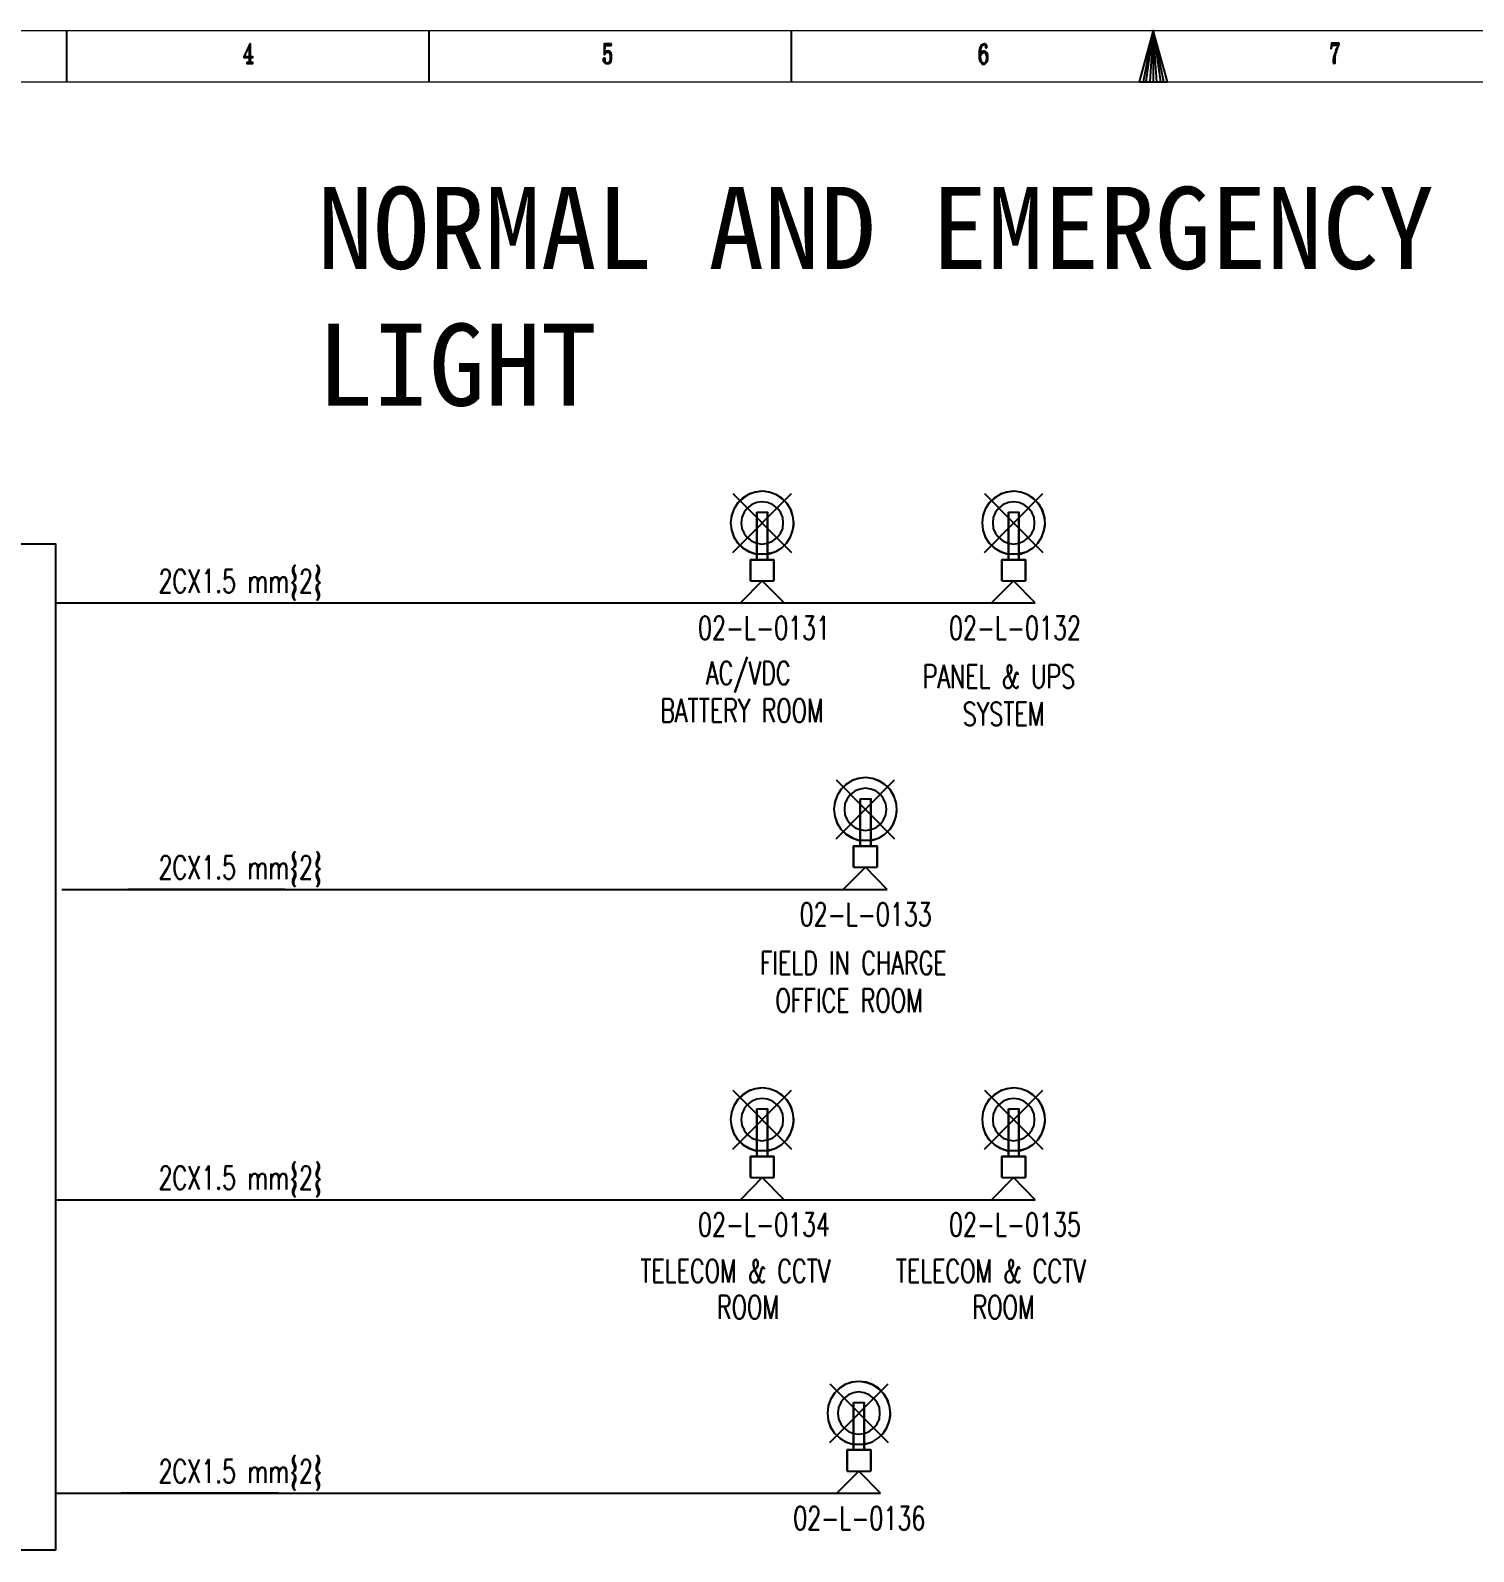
# Model space of a CAD drawing. Header units: inches. Extents: x 35 to 2894, y 23 to 617.
# Drawn here: x 2257.3 to 2536.1, y 322.8 to 616.8 of the extents above; entities that cross this region are included whole.
import ezdxf

# ---------------------------------------------------------------- set-up
doc = ezdxf.new("R2010")
doc.units = ezdxf.units.IN
doc.header["$MEASUREMENT"] = 0
doc.layers.add('Layer 1', color=7, linetype='Continuous')
doc.layers.add('LGT1', color=7, linetype='Continuous')
doc.styles.add('HZTXT', font='simplexs.shx', dxfattribs={"width": 0.7, "bigfont": 'hztxt.shx'})
doc.styles.get("Standard").update_dxf_attribs({"font": 'arial.ttf'})

msp = doc.modelspace()

# ---------------------------------------------------------------- hatches: boundary and pattern name
at = {"layer": 'Layer 1'}
for points in [[(2299.84, 614.22), (2299.66, 614.22), (2298.5, 611.65), (2298.5, 611.56), (2299.57, 611.56), (2299.57, 610.58), (2299.48, 610.58), (2299.13, 610.58), (2299.13, 610.4), (2300.28, 610.4), (2300.28, 610.58), (2299.93, 610.58), (2299.93, 610.67), (2299.84, 610.84), (2299.84, 611.56), (2300.28, 611.56), (2300.28, 611.73), (2299.84, 611.73), (2298.59, 611.73), (2299.57, 613.69)], [(2299.84, 614.22), (2299.57, 613.69), (2299.57, 611.73), (2298.59, 611.73), (2299.84, 611.73)], [(2369.58, 614.22), (2368.16, 614.22), (2368.16, 612.18), (2368.25, 612.18), (2368.34, 612.27), (2368.34, 612.36), (2368.25, 612.45), (2368.34, 613.87), (2369.5, 613.87)], [(2368.43, 612.71), (2368.34, 612.62), (2368.34, 612.53), (2368.25, 612.45), (2368.34, 612.36), (2368.43, 612.45), (2368.43, 612.53), (2368.52, 612.53), (2368.61, 612.53), (2368.61, 612.62), (2368.78, 612.62)], [(2368.87, 612.89), (2368.78, 612.89), (2368.69, 612.8), (2368.52, 612.8), (2368.52, 612.71), (2368.43, 612.71), (2368.78, 612.62), (2368.96, 612.62), (2369.05, 612.53), (2369.14, 612.45), (2369.23, 612.36), (2369.23, 612.18), (2369.32, 612.09), (2369.32, 611.11), (2369.23, 611.02), (2369.23, 610.84), (2369.14, 610.76), (2369.14, 610.67), (2369.05, 610.67), (2368.96, 610.58), (2368.96, 610.49), (2368.87, 610.49), (2368.34, 610.49), (2368.43, 610.49), (2368.52, 610.4), (2369.14, 610.4), (2369.14, 610.49), (2369.23, 610.49), (2369.32, 610.58), (2369.41, 610.67), (2369.41, 610.76), (2369.5, 610.76), (2369.5, 611.02), (2369.58, 611.11), (2369.58, 612.18), (2369.5, 612.27), (2369.5, 612.45), (2369.41, 612.53), (2369.32, 612.62), (2369.32, 612.71), (2369.23, 612.71), (2369.14, 612.8), (2368.96, 612.8)], [(2441.64, 614.22), (2441.55, 614.22), (2441.47, 614.14), (2441.29, 614.14), (2441.2, 614.05), (2441.11, 613.96), (2441.02, 613.96), (2440.93, 613.87), (2440.93, 613.78), (2440.84, 613.69), (2440.84, 613.6), (2440.75, 613.51), (2440.75, 613.34), (2440.67, 613.25), (2440.67, 612.98), (2440.58, 612.8), (2440.58, 612.18), (2440.58, 612.09), (2440.58, 611.38), (2440.67, 611.29), (2440.67, 611.02), (2440.75, 610.93), (2440.75, 610.84), (2440.84, 610.76), (2440.93, 610.67), (2440.93, 610.58), (2441.02, 610.49), (2441.11, 610.4), (2441.47, 610.4), (2441.38, 610.49), (2441.29, 610.49), (2441.2, 610.58), (2441.11, 610.67), (2441.02, 610.84), (2441.02, 610.93), (2440.93, 611.02), (2440.93, 611.47), (2440.84, 611.56), (2440.84, 611.91), (2440.93, 612), (2440.93, 612.09), (2440.84, 612.18), (2440.84, 612.62), (2440.93, 612.8), (2440.93, 613.42), (2441.02, 613.51), (2441.02, 613.69), (2441.11, 613.69), (2441.11, 613.78), (2441.2, 613.87), (2441.29, 613.96), (2441.38, 613.96), (2441.38, 614.05), (2441.91, 614.05), (2441.82, 614.14), (2441.73, 614.22)], [(2441.11, 612.53), (2441.02, 612.45), (2440.93, 612.36), (2440.93, 612.27), (2440.84, 612.18), (2440.93, 612.09), (2441.02, 612.18), (2441.11, 612.27), (2441.11, 612.36), (2441.2, 612.45), (2441.29, 612.45), (2441.38, 612.53), (2441.55, 612.53)], [(2441.55, 612.8), (2441.47, 612.8), (2441.38, 612.71), (2441.2, 612.71), (2441.2, 612.62), (2441.11, 612.62), (2441.11, 612.53), (2441.64, 612.53), (2441.73, 612.45), (2441.82, 612.36), (2441.82, 612.27), (2441.91, 612.27), (2441.91, 612.09), (2442, 612), (2442, 611.02), (2441.91, 610.93), (2441.91, 610.67), (2441.82, 610.67), (2441.82, 610.58), (2441.73, 610.49), (2441.55, 610.49), (2441.47, 610.4), (2441.11, 610.4), (2441.2, 610.31), (2441.64, 610.31), (2441.73, 610.4), (2441.82, 610.4), (2441.91, 610.49), (2442, 610.58), (2442, 610.67), (2442.09, 610.67), (2442.09, 610.76), (2442.18, 610.84), (2442.18, 611.02), (2442.27, 611.11), (2442.27, 612), (2442.18, 612.09), (2442.18, 612.36), (2442.09, 612.45), (2442.09, 612.53), (2442, 612.53), (2441.91, 612.62), (2441.82, 612.71), (2441.73, 612.71), (2441.64, 612.8)], [(2441.91, 614.05), (2441.55, 614.05), (2441.64, 614.05), (2441.73, 614.05), (2441.73, 613.96), (2441.82, 613.96), (2441.82, 613.87), (2441.82, 613.51), (2441.91, 613.42), (2442, 613.42), (2442.09, 613.51), (2442.09, 613.87), (2442, 614.05)], [(2510.14, 614.31), (2508.63, 614.31), (2508.54, 613.34), (2508.63, 613.34), (2508.63, 613.42), (2508.63, 613.51), (2508.72, 613.69), (2508.72, 613.78), (2508.81, 613.78), (2508.81, 613.87), (2508.9, 613.96), (2509.88, 613.96), (2510.06, 614.05), (2510.14, 614.14)], [(2510.06, 614.05), (2509.88, 613.96), (2509.88, 613.87), (2509.79, 613.69), (2509.79, 613.6), (2509.7, 613.42), (2509.61, 613.34), (2509.61, 613.25), (2509.52, 613.07), (2509.52, 612.98), (2509.43, 612.89), (2509.43, 612.62), (2509.34, 612.53), (2509.34, 612.36), (2509.25, 612.27), (2509.25, 612.09), (2509.17, 612), (2509.17, 611.82), (2509.08, 611.65), (2509.08, 611.56), (2509.08, 611.38), (2509.08, 611.29), (2508.99, 611.2), (2508.99, 610.58), (2509.08, 610.49), (2509.17, 610.4), (2509.25, 610.49), (2509.34, 610.49), (2509.34, 610.58), (2509.34, 611.82), (2509.43, 611.91), (2509.43, 612.27), (2509.52, 612.45), (2509.52, 612.53), (2509.61, 612.62), (2509.61, 612.89), (2509.7, 612.98), (2509.7, 613.07), (2509.79, 613.25), (2509.79, 613.42), (2509.88, 613.51), (2509.88, 613.6), (2509.97, 613.69), (2509.97, 613.78), (2510.06, 613.96)], [(2368.16, 611.47), (2368.07, 611.38), (2367.98, 611.29), (2367.98, 610.93), (2368.07, 610.84), (2368.07, 610.76), (2368.16, 610.67), (2368.25, 610.58), (2368.34, 610.49), (2368.78, 610.49), (2368.69, 610.49), (2368.61, 610.49), (2368.52, 610.58), (2368.43, 610.58), (2368.34, 610.67), (2368.25, 610.76), (2368.25, 610.84), (2368.25, 610.93), (2368.34, 611.02), (2368.34, 611.38), (2368.25, 611.47)]]:
    msp.add_hatch(color=0, dxfattribs=at).paths.add_polyline_path(points)

# ---------------------------------------------------------------- linework, layer by layer
msp.add_lwpolyline([(2191.93, 517.58), (2262.12, 517.58), (2262.12, 323.07), (2191.93, 323.07)], close=True)
at = {"layer": 'Layer 1', "color": 5, "lineweight": 15}
msp.add_lwpolyline([(2054.21, 616.81), (2894.28, 616.81), (2894.28, 22.8), (2054.21, 22.8), (2054.21, 616.81)], dxfattribs=at)
at = {"layer": 'Layer 1', "color": 0, "lineweight": -3}
for points in [[(2264.25, 616.81), (2264.25, 606.84)], [(2334.27, 616.81), (2334.27, 606.84)], [(2404.28, 616.81), (2404.28, 606.84)], [(2474.2, 616.81), (2471.53, 606.84), (2476.96, 606.84), (2474.2, 616.81), (2472.25, 606.84), (2472.87, 606.84), (2474.2, 616.81), (2473.58, 606.84), (2474.92, 606.84), (2474.2, 616.81), (2475.63, 606.84), (2476.25, 606.84), (2474.2, 616.81)], [(2474.2, 616.81), (2474.2, 606.84)], [(2299.84, 614.22), (2299.66, 614.22), (2298.5, 611.65), (2298.5, 611.56), (2299.57, 611.56), (2299.57, 610.58), (2299.48, 610.58), (2299.13, 610.58), (2299.13, 610.4), (2300.28, 610.4), (2300.28, 610.58), (2299.93, 610.58), (2299.93, 610.67), (2299.84, 610.84), (2299.84, 611.56), (2300.28, 611.56), (2300.28, 611.73), (2299.84, 611.73), (2298.59, 611.73), (2299.57, 613.69), (2299.84, 614.22)], [(2299.84, 614.22), (2299.57, 613.69), (2299.57, 611.73), (2298.59, 611.73), (2299.84, 611.73), (2299.84, 614.22)], [(2369.58, 614.22), (2368.16, 614.22), (2368.16, 612.18), (2368.25, 612.18), (2368.34, 612.27), (2368.34, 612.36), (2368.25, 612.45), (2368.34, 613.87), (2369.5, 613.87), (2369.58, 614.22)], [(2368.43, 612.71), (2368.34, 612.62), (2368.34, 612.53), (2368.25, 612.45), (2368.34, 612.36), (2368.43, 612.45), (2368.43, 612.53), (2368.52, 612.53), (2368.61, 612.53), (2368.61, 612.62), (2368.78, 612.62), (2368.43, 612.71)], [(2368.87, 612.89), (2368.78, 612.89), (2368.69, 612.8), (2368.52, 612.8), (2368.52, 612.71), (2368.43, 612.71), (2368.78, 612.62), (2368.96, 612.62), (2369.05, 612.53), (2369.14, 612.45), (2369.23, 612.36), (2369.23, 612.18), (2369.32, 612.09), (2369.32, 611.11), (2369.23, 611.02), (2369.23, 610.84), (2369.14, 610.76), (2369.14, 610.67), (2369.05, 610.67), (2368.96, 610.58), (2368.96, 610.49), (2368.87, 610.49), (2368.34, 610.49), (2368.43, 610.49), (2368.52, 610.4), (2369.14, 610.4), (2369.14, 610.49), (2369.23, 610.49), (2369.32, 610.58), (2369.41, 610.67), (2369.41, 610.76), (2369.5, 610.76), (2369.5, 611.02), (2369.58, 611.11), (2369.58, 612.18), (2369.5, 612.27), (2369.5, 612.45), (2369.41, 612.53), (2369.32, 612.62), (2369.32, 612.71), (2369.23, 612.71), (2369.14, 612.8), (2368.96, 612.8), (2368.87, 612.89)], [(2441.64, 614.22), (2441.55, 614.22), (2441.47, 614.14), (2441.29, 614.14), (2441.2, 614.05), (2441.11, 613.96), (2441.02, 613.96), (2440.93, 613.87), (2440.93, 613.78), (2440.84, 613.69), (2440.84, 613.6), (2440.75, 613.51), (2440.75, 613.34), (2440.67, 613.25), (2440.67, 612.98), (2440.58, 612.8), (2440.58, 612.18), (2440.58, 612.09), (2440.58, 611.38), (2440.67, 611.29), (2440.67, 611.02), (2440.75, 610.93), (2440.75, 610.84), (2440.84, 610.76), (2440.93, 610.67), (2440.93, 610.58), (2441.02, 610.49), (2441.11, 610.4), (2441.47, 610.4), (2441.38, 610.49), (2441.29, 610.49), (2441.2, 610.58), (2441.11, 610.67), (2441.02, 610.84), (2441.02, 610.93), (2440.93, 611.02), (2440.93, 611.47), (2440.84, 611.56), (2440.84, 611.91), (2440.93, 612), (2440.93, 612.09), (2440.84, 612.18), (2440.84, 612.62), (2440.93, 612.8), (2440.93, 613.42), (2441.02, 613.51), (2441.02, 613.69), (2441.11, 613.69), (2441.11, 613.78), (2441.2, 613.87), (2441.29, 613.96), (2441.38, 613.96), (2441.38, 614.05), (2441.91, 614.05), (2441.82, 614.14), (2441.73, 614.22), (2441.64, 614.22)], [(2441.11, 612.53), (2441.02, 612.45), (2440.93, 612.36), (2440.93, 612.27), (2440.84, 612.18), (2440.93, 612.09), (2441.02, 612.18), (2441.11, 612.27), (2441.11, 612.36), (2441.2, 612.45), (2441.29, 612.45), (2441.38, 612.53), (2441.55, 612.53), (2441.11, 612.53)], [(2441.55, 612.8), (2441.47, 612.8), (2441.38, 612.71), (2441.2, 612.71), (2441.2, 612.62), (2441.11, 612.62), (2441.11, 612.53), (2441.64, 612.53), (2441.73, 612.45), (2441.82, 612.36), (2441.82, 612.27), (2441.91, 612.27), (2441.91, 612.09), (2442, 612), (2442, 611.02), (2441.91, 610.93), (2441.91, 610.67), (2441.82, 610.67), (2441.82, 610.58), (2441.73, 610.49), (2441.55, 610.49), (2441.47, 610.4), (2441.11, 610.4), (2441.2, 610.31), (2441.64, 610.31), (2441.73, 610.4), (2441.82, 610.4), (2441.91, 610.49), (2442, 610.58), (2442, 610.67), (2442.09, 610.67), (2442.09, 610.76), (2442.18, 610.84), (2442.18, 611.02), (2442.27, 611.11), (2442.27, 612), (2442.18, 612.09), (2442.18, 612.36), (2442.09, 612.45), (2442.09, 612.53), (2442, 612.53), (2441.91, 612.62), (2441.82, 612.71), (2441.73, 612.71), (2441.64, 612.8), (2441.55, 612.8)], [(2441.91, 614.05), (2441.55, 614.05), (2441.64, 614.05), (2441.73, 614.05), (2441.73, 613.96), (2441.82, 613.96), (2441.82, 613.87), (2441.82, 613.51), (2441.91, 613.42), (2442, 613.42), (2442.09, 613.51), (2442.09, 613.87), (2442, 614.05), (2441.91, 614.05)], [(2510.14, 614.31), (2508.63, 614.31), (2508.54, 613.34), (2508.63, 613.34), (2508.63, 613.42), (2508.63, 613.51), (2508.72, 613.69), (2508.72, 613.78), (2508.81, 613.78), (2508.81, 613.87), (2508.9, 613.96), (2509.88, 613.96), (2510.06, 614.05), (2510.14, 614.14), (2510.14, 614.31)], [(2510.06, 614.05), (2509.88, 613.96), (2509.88, 613.87), (2509.79, 613.69), (2509.79, 613.6), (2509.7, 613.42), (2509.61, 613.34), (2509.61, 613.25), (2509.52, 613.07), (2509.52, 612.98), (2509.43, 612.89), (2509.43, 612.62), (2509.34, 612.53), (2509.34, 612.36), (2509.25, 612.27), (2509.25, 612.09), (2509.17, 612), (2509.17, 611.82), (2509.08, 611.65), (2509.08, 611.56), (2509.08, 611.38), (2509.08, 611.29), (2508.99, 611.2), (2508.99, 610.58), (2509.08, 610.49), (2509.17, 610.4), (2509.25, 610.49), (2509.34, 610.49), (2509.34, 610.58), (2509.34, 611.82), (2509.43, 611.91), (2509.43, 612.27), (2509.52, 612.45), (2509.52, 612.53), (2509.61, 612.62), (2509.61, 612.89), (2509.7, 612.98), (2509.7, 613.07), (2509.79, 613.25), (2509.79, 613.42), (2509.88, 613.51), (2509.88, 613.6), (2509.97, 613.69), (2509.97, 613.78), (2510.06, 613.96), (2510.06, 614.05)], [(2368.16, 611.47), (2368.07, 611.38), (2367.98, 611.29), (2367.98, 610.93), (2368.07, 610.84), (2368.07, 610.76), (2368.16, 610.67), (2368.25, 610.58), (2368.34, 610.49), (2368.78, 610.49), (2368.69, 610.49), (2368.61, 610.49), (2368.52, 610.58), (2368.43, 610.58), (2368.34, 610.67), (2368.25, 610.76), (2368.25, 610.84), (2368.25, 610.93), (2368.34, 611.02), (2368.34, 611.38), (2368.25, 611.47), (2368.16, 611.47)]]:
    msp.add_lwpolyline(points, dxfattribs=at)
at = {"layer": 'Layer 1', "lineweight": 0}
for points in [[(2299.84, 614.22), (2299.66, 614.22), (2298.5, 611.65), (2298.5, 611.56), (2299.57, 611.56), (2299.57, 610.58), (2299.48, 610.58), (2299.13, 610.58), (2299.13, 610.4), (2300.28, 610.4), (2300.28, 610.58), (2299.93, 610.58), (2299.93, 610.67), (2299.84, 610.84), (2299.84, 611.56), (2300.28, 611.56), (2300.28, 611.73), (2299.84, 611.73), (2298.59, 611.73), (2299.57, 613.69), (2299.84, 614.22)], [(2299.84, 614.22), (2299.57, 613.69), (2299.57, 611.73), (2298.59, 611.73), (2299.84, 611.73), (2299.84, 614.22)], [(2369.58, 614.22), (2368.16, 614.22), (2368.16, 612.18), (2368.25, 612.18), (2368.34, 612.27), (2368.34, 612.36), (2368.25, 612.45), (2368.34, 613.87), (2369.5, 613.87), (2369.58, 614.22)], [(2368.43, 612.71), (2368.34, 612.62), (2368.34, 612.53), (2368.25, 612.45), (2368.34, 612.36), (2368.43, 612.45), (2368.43, 612.53), (2368.52, 612.53), (2368.61, 612.53), (2368.61, 612.62), (2368.78, 612.62), (2368.43, 612.71)], [(2368.87, 612.89), (2368.78, 612.89), (2368.69, 612.8), (2368.52, 612.8), (2368.52, 612.71), (2368.43, 612.71), (2368.78, 612.62), (2368.96, 612.62), (2369.05, 612.53), (2369.14, 612.45), (2369.23, 612.36), (2369.23, 612.18), (2369.32, 612.09), (2369.32, 611.11), (2369.23, 611.02), (2369.23, 610.84), (2369.14, 610.76), (2369.14, 610.67), (2369.05, 610.67), (2368.96, 610.58), (2368.96, 610.49), (2368.87, 610.49), (2368.34, 610.49), (2368.43, 610.49), (2368.52, 610.4), (2369.14, 610.4), (2369.14, 610.49), (2369.23, 610.49), (2369.32, 610.58), (2369.41, 610.67), (2369.41, 610.76), (2369.5, 610.76), (2369.5, 611.02), (2369.58, 611.11), (2369.58, 612.18), (2369.5, 612.27), (2369.5, 612.45), (2369.41, 612.53), (2369.32, 612.62), (2369.32, 612.71), (2369.23, 612.71), (2369.14, 612.8), (2368.96, 612.8), (2368.87, 612.89)], [(2441.64, 614.22), (2441.55, 614.22), (2441.47, 614.14), (2441.29, 614.14), (2441.2, 614.05), (2441.11, 613.96), (2441.02, 613.96), (2440.93, 613.87), (2440.93, 613.78), (2440.84, 613.69), (2440.84, 613.6), (2440.75, 613.51), (2440.75, 613.34), (2440.67, 613.25), (2440.67, 612.98), (2440.58, 612.8), (2440.58, 612.18), (2440.58, 612.09), (2440.58, 611.38), (2440.67, 611.29), (2440.67, 611.02), (2440.75, 610.93), (2440.75, 610.84), (2440.84, 610.76), (2440.93, 610.67), (2440.93, 610.58), (2441.02, 610.49), (2441.11, 610.4), (2441.47, 610.4), (2441.38, 610.49), (2441.29, 610.49), (2441.2, 610.58), (2441.11, 610.67), (2441.02, 610.84), (2441.02, 610.93), (2440.93, 611.02), (2440.93, 611.47), (2440.84, 611.56), (2440.84, 611.91), (2440.93, 612), (2440.93, 612.09), (2440.84, 612.18), (2440.84, 612.62), (2440.93, 612.8), (2440.93, 613.42), (2441.02, 613.51), (2441.02, 613.69), (2441.11, 613.69), (2441.11, 613.78), (2441.2, 613.87), (2441.29, 613.96), (2441.38, 613.96), (2441.38, 614.05), (2441.91, 614.05), (2441.82, 614.14), (2441.73, 614.22), (2441.64, 614.22)], [(2441.11, 612.53), (2441.02, 612.45), (2440.93, 612.36), (2440.93, 612.27), (2440.84, 612.18), (2440.93, 612.09), (2441.02, 612.18), (2441.11, 612.27), (2441.11, 612.36), (2441.2, 612.45), (2441.29, 612.45), (2441.38, 612.53), (2441.55, 612.53), (2441.11, 612.53)], [(2441.55, 612.8), (2441.47, 612.8), (2441.38, 612.71), (2441.2, 612.71), (2441.2, 612.62), (2441.11, 612.62), (2441.11, 612.53), (2441.64, 612.53), (2441.73, 612.45), (2441.82, 612.36), (2441.82, 612.27), (2441.91, 612.27), (2441.91, 612.09), (2442, 612), (2442, 611.02), (2441.91, 610.93), (2441.91, 610.67), (2441.82, 610.67), (2441.82, 610.58), (2441.73, 610.49), (2441.55, 610.49), (2441.47, 610.4), (2441.11, 610.4), (2441.2, 610.31), (2441.64, 610.31), (2441.73, 610.4), (2441.82, 610.4), (2441.91, 610.49), (2442, 610.58), (2442, 610.67), (2442.09, 610.67), (2442.09, 610.76), (2442.18, 610.84), (2442.18, 611.02), (2442.27, 611.11), (2442.27, 612), (2442.18, 612.09), (2442.18, 612.36), (2442.09, 612.45), (2442.09, 612.53), (2442, 612.53), (2441.91, 612.62), (2441.82, 612.71), (2441.73, 612.71), (2441.64, 612.8), (2441.55, 612.8)], [(2441.91, 614.05), (2441.55, 614.05), (2441.64, 614.05), (2441.73, 614.05), (2441.73, 613.96), (2441.82, 613.96), (2441.82, 613.87), (2441.82, 613.51), (2441.91, 613.42), (2442, 613.42), (2442.09, 613.51), (2442.09, 613.87), (2442, 614.05), (2441.91, 614.05)], [(2510.14, 614.31), (2508.63, 614.31), (2508.54, 613.34), (2508.63, 613.34), (2508.63, 613.42), (2508.63, 613.51), (2508.72, 613.69), (2508.72, 613.78), (2508.81, 613.78), (2508.81, 613.87), (2508.9, 613.96), (2509.88, 613.96), (2510.06, 614.05), (2510.14, 614.14), (2510.14, 614.31)], [(2510.06, 614.05), (2509.88, 613.96), (2509.88, 613.87), (2509.79, 613.69), (2509.79, 613.6), (2509.7, 613.42), (2509.61, 613.34), (2509.61, 613.25), (2509.52, 613.07), (2509.52, 612.98), (2509.43, 612.89), (2509.43, 612.62), (2509.34, 612.53), (2509.34, 612.36), (2509.25, 612.27), (2509.25, 612.09), (2509.17, 612), (2509.17, 611.82), (2509.08, 611.65), (2509.08, 611.56), (2509.08, 611.38), (2509.08, 611.29), (2508.99, 611.2), (2508.99, 610.58), (2509.08, 610.49), (2509.17, 610.4), (2509.25, 610.49), (2509.34, 610.49), (2509.34, 610.58), (2509.34, 611.82), (2509.43, 611.91), (2509.43, 612.27), (2509.52, 612.45), (2509.52, 612.53), (2509.61, 612.62), (2509.61, 612.89), (2509.7, 612.98), (2509.7, 613.07), (2509.79, 613.25), (2509.79, 613.42), (2509.88, 613.51), (2509.88, 613.6), (2509.97, 613.69), (2509.97, 613.78), (2510.06, 613.96), (2510.06, 614.05)], [(2368.16, 611.47), (2368.07, 611.38), (2367.98, 611.29), (2367.98, 610.93), (2368.07, 610.84), (2368.07, 610.76), (2368.16, 610.67), (2368.25, 610.58), (2368.34, 610.49), (2368.78, 610.49), (2368.69, 610.49), (2368.61, 610.49), (2368.52, 610.58), (2368.43, 610.58), (2368.34, 610.67), (2368.25, 610.76), (2368.25, 610.84), (2368.25, 610.93), (2368.34, 611.02), (2368.34, 611.38), (2368.25, 611.47), (2368.16, 611.47)]]:
    msp.add_lwpolyline(points, dxfattribs=at)
at = {"layer": 'Layer 1', "color": 0, "lineweight": 9}
msp.add_lwpolyline([(2064.18, 606.84), (2884.32, 606.84), (2884.32, 32.77), (2064.18, 32.77), (2064.18, 606.84)], dxfattribs=at)
at = {"layer": 'Layer 1', "color": 1, "lineweight": -3}
for points in [[(2404.77, 521.17), (2404.68, 522.6), (2404.32, 523.93), (2403.61, 525.18), (2402.72, 526.16), (2401.57, 526.96), (2400.23, 527.49), (2398.9, 527.76), (2397.47, 527.58), (2396.14, 527.22), (2394.98, 526.42), (2394, 525.53), (2393.2, 524.29), (2392.76, 523.04), (2392.58, 521.62)], [(2404.77, 521.62), (2404.59, 522.95), (2404.15, 524.29), (2403.43, 525.44), (2402.46, 526.42), (2401.3, 527.13), (2400.05, 527.58), (2398.63, 527.76), (2397.3, 527.58), (2396.05, 527.13), (2394.89, 526.42), (2393.92, 525.44), (2393.2, 524.29), (2392.76, 522.95), (2392.58, 521.62), (2392.76, 520.28), (2393.2, 518.95), (2393.92, 517.79), (2394.89, 516.81), (2396.05, 516.1), (2397.3, 515.66), (2398.63, 515.57), (2400.05, 515.66), (2401.3, 516.1), (2402.46, 516.81), (2403.43, 517.79), (2404.15, 518.95), (2404.59, 520.28), (2404.77, 521.62)], [(2393.03, 515.92), (2404.32, 527.31)], [(2393.03, 527.31), (2404.32, 515.92)], [(2453.34, 521.17), (2453.25, 522.6), (2452.9, 523.93), (2452.19, 525.18), (2451.3, 526.16), (2450.14, 526.96), (2448.81, 527.49), (2447.47, 527.76), (2446.05, 527.58), (2444.71, 527.22), (2443.56, 526.42), (2442.58, 525.53), (2441.78, 524.29), (2441.33, 523.04), (2441.15, 521.62)], [(2453.34, 521.62), (2453.16, 522.95), (2452.72, 524.29), (2452.01, 525.44), (2451.03, 526.42), (2449.87, 527.13), (2448.63, 527.58), (2447.2, 527.76), (2445.87, 527.58), (2444.62, 527.13), (2443.47, 526.42), (2442.49, 525.44), (2441.78, 524.29), (2441.33, 522.95), (2441.15, 521.62), (2441.33, 520.28), (2441.78, 518.95), (2442.49, 517.79), (2443.47, 516.81), (2444.62, 516.1), (2445.87, 515.66), (2447.2, 515.57), (2448.63, 515.66), (2449.87, 516.1), (2451.03, 516.81), (2452.01, 517.79), (2452.72, 518.95), (2453.16, 520.28), (2453.34, 521.62)], [(2441.6, 515.92), (2452.9, 527.31)], [(2441.6, 527.31), (2452.9, 515.92)], [(2402.72, 521.62), (2402.63, 522.69), (2402.19, 523.67), (2401.57, 524.47), (2400.68, 525.18), (2399.7, 525.53), (2398.63, 525.71), (2397.65, 525.53), (2396.67, 525.18), (2395.78, 524.47), (2395.16, 523.67), (2394.72, 522.69), (2394.63, 521.62), (2394.72, 520.55), (2395.16, 519.57), (2395.78, 518.77), (2396.67, 518.06), (2397.65, 517.7), (2398.63, 517.53), (2399.7, 517.7), (2400.68, 518.06), (2401.57, 518.77), (2402.19, 519.57), (2402.63, 520.55), (2402.72, 521.62)], [(2397.65, 523.67), (2397.65, 514.5)], [(2399.7, 514.5), (2397.65, 514.5), (2397.65, 523.67)], [(2399.7, 514.5), (2399.7, 523.67), (2399.7, 515.12), (2399.7, 514.5), (2397.65, 514.5)], [(2397.65, 523.67), (2399.7, 523.67)], [(2397.65, 523.67), (2399.7, 523.67)], [(2451.3, 521.62), (2451.21, 522.69), (2450.76, 523.67), (2450.14, 524.47), (2449.25, 525.18), (2448.27, 525.53), (2447.2, 525.71), (2446.23, 525.53), (2445.25, 525.18), (2444.36, 524.47), (2443.73, 523.67), (2443.29, 522.69), (2443.2, 521.62), (2443.29, 520.55), (2443.73, 519.57), (2444.36, 518.77), (2445.25, 518.06), (2446.23, 517.7), (2447.2, 517.53), (2448.27, 517.7), (2449.25, 518.06), (2450.14, 518.77), (2450.76, 519.57), (2451.21, 520.55), (2451.3, 521.62)], [(2446.23, 523.67), (2446.23, 514.5)], [(2448.27, 514.5), (2446.23, 514.5), (2446.23, 523.67)], [(2448.27, 514.5), (2448.27, 523.67), (2448.27, 515.12), (2448.27, 514.5), (2446.23, 514.5)], [(2446.23, 523.67), (2448.27, 523.67)], [(2446.23, 523.67), (2448.27, 523.67)], [(2392.58, 521.62), (2392.76, 520.2), (2393.2, 518.86), (2394, 517.7), (2395.07, 516.73), (2396.32, 516.01), (2397.65, 515.57)], [(2400.14, 515.75), (2401.3, 516.1), (2402.46, 516.81), (2403.35, 517.7), (2404.06, 518.77), (2404.5, 519.93), (2404.77, 521.17)], [(2441.15, 521.62), (2441.33, 520.2), (2441.78, 518.86), (2442.58, 517.7), (2443.65, 516.73), (2444.89, 516.01), (2446.23, 515.57)], [(2448.72, 515.75), (2449.87, 516.1), (2451.03, 516.81), (2451.92, 517.7), (2452.63, 518.77), (2453.08, 519.93), (2453.34, 521.17)], [(2400.14, 515.75), (2399.7, 515.57), (2397.65, 515.57)], [(2448.72, 515.75), (2448.27, 515.57), (2446.23, 515.57)], [(2396.41, 510.41), (2396.41, 514.5), (2400.94, 514.5), (2400.94, 510.41)], [(2396.41, 514.5), (2396.41, 510.41)], [(2400.94, 514.5), (2396.41, 514.5)], [(2400.94, 510.41), (2400.94, 514.5)], [(2444.98, 510.41), (2444.98, 514.5), (2449.52, 514.5), (2449.52, 510.41)], [(2444.98, 514.5), (2444.98, 510.41)], [(2449.52, 514.5), (2444.98, 514.5)], [(2449.52, 510.41), (2449.52, 514.5)], [(2396.41, 510.41), (2400.94, 510.41)], [(2396.41, 510.41), (2400.94, 510.41)], [(2444.98, 510.41), (2449.52, 510.41)], [(2444.98, 510.41), (2449.52, 510.41)], [(2424.71, 465.82), (2424.62, 467.24), (2424.26, 468.57), (2423.55, 469.82), (2422.66, 470.8), (2421.5, 471.6), (2420.17, 472.13), (2418.83, 472.4), (2417.41, 472.22), (2416.08, 471.87), (2414.92, 471.07), (2413.94, 470.18), (2413.14, 468.93), (2412.7, 467.69), (2412.52, 466.26)], [(2424.71, 466.26), (2424.53, 467.6), (2424.08, 468.93), (2423.37, 470.09), (2422.39, 471.07), (2421.24, 471.78), (2419.99, 472.22), (2418.57, 472.4), (2417.23, 472.22), (2415.99, 471.78), (2414.83, 471.07), (2413.85, 470.09), (2413.14, 468.93), (2412.7, 467.6), (2412.52, 466.26), (2412.7, 464.93), (2413.14, 463.59), (2413.85, 462.44), (2414.83, 461.46), (2415.99, 460.75), (2417.23, 460.3), (2418.57, 460.21), (2419.99, 460.3), (2421.24, 460.75), (2422.39, 461.46), (2423.37, 462.44), (2424.08, 463.59), (2424.53, 464.93), (2424.71, 466.26)], [(2412.96, 460.57), (2424.26, 471.96)], [(2412.96, 471.96), (2424.26, 460.57)], [(2422.66, 466.26), (2422.57, 467.33), (2422.13, 468.31), (2421.5, 469.11), (2420.61, 469.82), (2419.64, 470.18), (2418.57, 470.35), (2417.59, 470.18), (2416.61, 469.82), (2415.72, 469.11), (2415.1, 468.31), (2414.65, 467.33), (2414.56, 466.26), (2414.65, 465.19), (2415.1, 464.21), (2415.72, 463.41), (2416.61, 462.7), (2417.59, 462.35), (2418.57, 462.17), (2419.64, 462.35), (2420.61, 462.7), (2421.5, 463.41), (2422.13, 464.21), (2422.57, 465.19), (2422.66, 466.26)], [(2417.59, 468.31), (2417.59, 459.14)], [(2419.64, 459.14), (2417.59, 459.14), (2417.59, 468.31)], [(2419.64, 459.14), (2419.64, 468.31), (2419.64, 459.77), (2419.64, 459.14), (2417.59, 459.14)], [(2417.59, 468.31), (2419.64, 468.31)], [(2417.59, 468.31), (2419.64, 468.31)], [(2412.52, 466.26), (2412.7, 464.84), (2413.14, 463.5), (2413.94, 462.35), (2415.01, 461.37), (2416.25, 460.66), (2417.59, 460.21)], [(2420.08, 460.39), (2421.24, 460.75), (2422.39, 461.46), (2423.28, 462.35), (2423.99, 463.41), (2424.44, 464.57), (2424.71, 465.82)], [(2416.34, 455.05), (2416.34, 459.14), (2420.88, 459.14), (2420.88, 455.05)], [(2416.34, 459.14), (2416.34, 455.05)], [(2420.88, 459.14), (2416.34, 459.14)], [(2420.08, 460.39), (2419.64, 460.21), (2417.59, 460.21)], [(2420.88, 455.05), (2420.88, 459.14)], [(2416.34, 455.05), (2420.88, 455.05)], [(2416.34, 455.05), (2420.88, 455.05)], [(2404.77, 405.85), (2404.68, 407.27), (2404.32, 408.61), (2403.61, 409.85), (2402.72, 410.83), (2401.57, 411.63), (2400.23, 412.16), (2398.9, 412.43), (2397.47, 412.25), (2396.14, 411.9), (2394.98, 411.1), (2394, 410.21), (2393.2, 408.96), (2392.76, 407.72), (2392.58, 406.29)], [(2404.77, 406.29), (2404.59, 407.63), (2404.15, 408.96), (2403.43, 410.12), (2402.46, 411.1), (2401.3, 411.81), (2400.05, 412.25), (2398.63, 412.43), (2397.3, 412.25), (2396.05, 411.81), (2394.89, 411.1), (2393.92, 410.12), (2393.2, 408.96), (2392.76, 407.63), (2392.58, 406.29), (2392.76, 404.96), (2393.2, 403.62), (2393.92, 402.47), (2394.89, 401.49), (2396.05, 400.78), (2397.3, 400.33), (2398.63, 400.24), (2400.05, 400.33), (2401.3, 400.78), (2402.46, 401.49), (2403.43, 402.47), (2404.15, 403.62), (2404.59, 404.96), (2404.77, 406.29)], [(2393.03, 400.6), (2404.32, 411.99)], [(2393.03, 411.99), (2404.32, 400.6)], [(2453.34, 405.85), (2453.25, 407.27), (2452.9, 408.61), (2452.19, 409.85), (2451.3, 410.83), (2450.14, 411.63), (2448.81, 412.16), (2447.47, 412.43), (2446.05, 412.25), (2444.71, 411.9), (2443.56, 411.1), (2442.58, 410.21), (2441.78, 408.96), (2441.33, 407.72), (2441.15, 406.29)], [(2453.34, 406.29), (2453.16, 407.63), (2452.72, 408.96), (2452.01, 410.12), (2451.03, 411.1), (2449.87, 411.81), (2448.63, 412.25), (2447.2, 412.43), (2445.87, 412.25), (2444.62, 411.81), (2443.47, 411.1), (2442.49, 410.12), (2441.78, 408.96), (2441.33, 407.63), (2441.15, 406.29), (2441.33, 404.96), (2441.78, 403.62), (2442.49, 402.47), (2443.47, 401.49), (2444.62, 400.78), (2445.87, 400.33), (2447.2, 400.24), (2448.63, 400.33), (2449.87, 400.78), (2451.03, 401.49), (2452.01, 402.47), (2452.72, 403.62), (2453.16, 404.96), (2453.34, 406.29)], [(2441.6, 400.6), (2452.9, 411.99)], [(2441.6, 411.99), (2452.9, 400.6)], [(2402.72, 406.29), (2402.63, 407.36), (2402.19, 408.34), (2401.57, 409.14), (2400.68, 409.85), (2399.7, 410.21), (2398.63, 410.38), (2397.65, 410.21), (2396.67, 409.85), (2395.78, 409.14), (2395.16, 408.34), (2394.72, 407.36), (2394.63, 406.29), (2394.72, 405.22), (2395.16, 404.25), (2395.78, 403.44), (2396.67, 402.73), (2397.65, 402.38), (2398.63, 402.2), (2399.7, 402.38), (2400.68, 402.73), (2401.57, 403.44), (2402.19, 404.25), (2402.63, 405.22), (2402.72, 406.29)], [(2451.3, 406.29), (2451.21, 407.36), (2450.76, 408.34), (2450.14, 409.14), (2449.25, 409.85), (2448.27, 410.21), (2447.2, 410.38), (2446.23, 410.21), (2445.25, 409.85), (2444.36, 409.14), (2443.73, 408.34), (2443.29, 407.36), (2443.2, 406.29), (2443.29, 405.22), (2443.73, 404.25), (2444.36, 403.44), (2445.25, 402.73), (2446.23, 402.38), (2447.2, 402.2), (2448.27, 402.38), (2449.25, 402.73), (2450.14, 403.44), (2450.76, 404.25), (2451.21, 405.22), (2451.3, 406.29)], [(2392.58, 406.29), (2392.76, 404.87), (2393.2, 403.53), (2394, 402.38), (2395.07, 401.4), (2396.32, 400.69), (2397.65, 400.24)], [(2397.65, 408.34), (2397.65, 399.17)], [(2399.7, 399.17), (2397.65, 399.17), (2397.65, 408.34)], [(2399.7, 399.17), (2399.7, 408.34), (2399.7, 399.8), (2399.7, 399.17), (2397.65, 399.17)], [(2397.65, 408.34), (2399.7, 408.34)], [(2397.65, 408.34), (2399.7, 408.34)], [(2400.14, 400.42), (2401.3, 400.78), (2402.46, 401.49), (2403.35, 402.38), (2404.06, 403.44), (2404.5, 404.6), (2404.77, 405.85)], [(2441.15, 406.29), (2441.33, 404.87), (2441.78, 403.53), (2442.58, 402.38), (2443.65, 401.4), (2444.89, 400.69), (2446.23, 400.24)], [(2446.23, 408.34), (2446.23, 399.17)], [(2448.27, 399.17), (2446.23, 399.17), (2446.23, 408.34)], [(2448.27, 399.17), (2448.27, 408.34), (2448.27, 399.8), (2448.27, 399.17), (2446.23, 399.17)], [(2446.23, 408.34), (2448.27, 408.34)], [(2446.23, 408.34), (2448.27, 408.34)], [(2448.72, 400.42), (2449.87, 400.78), (2451.03, 401.49), (2451.92, 402.38), (2452.63, 403.44), (2453.08, 404.6), (2453.34, 405.85)], [(2400.14, 400.42), (2399.7, 400.24), (2397.65, 400.24)], [(2448.72, 400.42), (2448.27, 400.24), (2446.23, 400.24)], [(2396.41, 395.08), (2396.41, 399.17), (2400.94, 399.17), (2400.94, 395.08)], [(2396.41, 399.17), (2396.41, 395.08)], [(2400.94, 399.17), (2396.41, 399.17)], [(2400.94, 395.08), (2400.94, 399.17)], [(2444.98, 395.08), (2444.98, 399.17), (2449.52, 399.17), (2449.52, 395.08)], [(2444.98, 399.17), (2444.98, 395.08)], [(2449.52, 399.17), (2444.98, 399.17)], [(2449.52, 395.08), (2449.52, 399.17)], [(2396.41, 395.08), (2400.94, 395.08)], [(2396.41, 395.08), (2400.94, 395.08)], [(2444.98, 395.08), (2449.52, 395.08)], [(2444.98, 395.08), (2449.52, 395.08)], [(2423.45, 349.1), (2423.36, 350.53), (2423.01, 351.86), (2422.29, 353.11), (2421.41, 354.09), (2420.25, 354.89), (2418.91, 355.42), (2417.58, 355.69), (2416.16, 355.51), (2414.82, 355.15), (2413.67, 354.35), (2412.69, 353.46), (2411.89, 352.22), (2411.44, 350.97), (2411.26, 349.55)], [(2423.45, 349.55), (2423.27, 350.88), (2422.83, 352.22), (2422.12, 353.37), (2421.14, 354.35), (2419.98, 355.07), (2418.74, 355.51), (2417.31, 355.69), (2415.98, 355.51), (2414.73, 355.07), (2413.58, 354.35), (2412.6, 353.37), (2411.89, 352.22), (2411.44, 350.88), (2411.26, 349.55), (2411.44, 348.22), (2411.89, 346.88), (2412.6, 345.72), (2413.58, 344.75), (2414.73, 344.03), (2415.98, 343.59), (2417.31, 343.5), (2418.74, 343.59), (2419.98, 344.03), (2421.14, 344.75), (2422.12, 345.72), (2422.83, 346.88), (2423.27, 348.22), (2423.45, 349.55)], [(2411.71, 343.86), (2423.01, 355.24)], [(2411.71, 355.24), (2423.01, 343.86)], [(2421.41, 349.55), (2421.32, 350.62), (2420.87, 351.6), (2420.25, 352.4), (2419.36, 353.11), (2418.38, 353.46), (2417.31, 353.64), (2416.33, 353.46), (2415.36, 353.11), (2414.47, 352.4), (2413.84, 351.6), (2413.4, 350.62), (2413.31, 349.55), (2413.4, 348.48), (2413.84, 347.5), (2414.47, 346.7), (2415.36, 345.99), (2416.33, 345.64), (2417.31, 345.46), (2418.38, 345.64), (2419.36, 345.99), (2420.25, 346.7), (2420.87, 347.5), (2421.32, 348.48), (2421.41, 349.55)], [(2416.33, 351.6), (2416.33, 342.43)], [(2418.38, 342.43), (2416.33, 342.43), (2416.33, 351.6)], [(2418.38, 342.43), (2418.38, 351.6), (2418.38, 343.06), (2418.38, 342.43), (2416.33, 342.43)], [(2416.33, 351.6), (2418.38, 351.6)], [(2416.33, 351.6), (2418.38, 351.6)], [(2411.26, 349.55), (2411.44, 348.13), (2411.89, 346.79), (2412.69, 345.64), (2413.75, 344.66), (2415, 343.95), (2416.33, 343.5)], [(2418.83, 343.68), (2419.98, 344.03), (2421.14, 344.75), (2422.03, 345.64), (2422.74, 346.7), (2423.18, 347.86), (2423.45, 349.1)], [(2415.09, 338.34), (2415.09, 342.43), (2419.63, 342.43), (2419.63, 338.34)], [(2415.09, 342.43), (2415.09, 338.34)], [(2419.63, 342.43), (2415.09, 342.43)], [(2418.83, 343.68), (2418.38, 343.5), (2416.33, 343.5)], [(2419.63, 338.34), (2419.63, 342.43)], [(2415.09, 338.34), (2419.63, 338.34)], [(2415.09, 338.34), (2419.63, 338.34)]]:
    msp.add_lwpolyline(points, dxfattribs=at)
at = {"layer": 'Layer 1', "lineweight": -3}
for points in [[(2402.94, 506.14), (2398.67, 510.41), (2394.49, 506.14), (2402.94, 506.14)], [(2451.43, 506.14), (2447.25, 510.41), (2442.98, 506.14), (2451.43, 506.14)], [(2262.12, 506.14), (2394.49, 506.14)], [(2402.94, 506.14), (2442.98, 506.14)], [(2422.79, 450.78), (2418.61, 455.05), (2414.34, 450.78), (2422.79, 450.78)], [(2263.37, 450.78), (2367.55, 450.78)], [(2290.24, 450.78), (2297.98, 450.78)], [(2367.55, 450.78), (2420.21, 450.78)], [(2402.94, 390.81), (2398.67, 395.08), (2394.49, 390.81), (2402.94, 390.81)], [(2451.43, 390.81), (2447.25, 395.08), (2442.98, 390.81), (2451.43, 390.81)], [(2262.12, 390.81), (2394.49, 390.81)], [(2402.94, 390.81), (2442.98, 390.81)], [(2421.54, 334.07), (2417.36, 338.34), (2413.09, 334.07), (2421.54, 334.07)], [(2262.12, 334.07), (2366.29, 334.07)], [(2288.98, 334.07), (2296.72, 334.07)], [(2366.29, 334.07), (2418.96, 334.07)]]:
    msp.add_lwpolyline(points, dxfattribs=at)
for points in [[(2276.09, 450.78), (2276.09, 450.78), (2306.43, 450.78), (2306.43, 450.78), (2306.43, 450.78), (2276.09, 450.78), (2276.09, 450.78)], [(2274.84, 334.07), (2274.84, 334.07), (2305.18, 334.07), (2305.18, 334.07), (2305.18, 334.07), (2274.84, 334.07), (2274.84, 334.07)]]:
    msp.add_open_spline(points, degree=3, knots=[0, 0, 0, 0, 1, 1, 1, 2, 2, 2, 2], dxfattribs=at)

# ---------------------------------------------------------------- texts
at = {"lineweight": -3}
note = msp.add_mtext_dynamic_manual_height_columns('{\\fSimSun|b0|i0|c0|p2;NORMAL AND EMERGENCY }', width=236.3444, gutter_width=0, heights=[7.73, 0], dxfattribs=dict(at, insert=(2076.4, 586.57), char_height=15.8591, attachment_point=1))
for column, words in zip(note.columns.linked_columns, ['{\\fSimSun|b0|i0|c0|p2;LIGHT}']):
    column.text = words
at = {"layer": 'LGT1', "color": 7, "lineweight": -3, "style": 'HZTXT', "width": 0.7}
for s, p in [('2CX1.5 mm{2}', (2282.05, 508.13)), ('AC/VDC ', (2387.82, 490.36)), ('PANEL & UPS', (2429.7, 489.7)), ('BATTERY ROOM', (2378.98, 483.11)), ('SYSTEM', (2437.43, 482.45)), ('2CX1.5 mm{2}', (2282.05, 452.78)), ('FIELD IN CHARGE ', (2398.24, 434.31)), ('OFFICE ROOM', (2401.23, 427.07)), ('2CX1.5 mm{2}', (2282.05, 392.81)), ('TELECOM & CCTV ', (2375.13, 374.78)), ('TELECOM & CCTV ', (2424.49, 374.78)), ('ROOM', (2389.93, 367.78)), ('ROOM', (2439.3, 367.78)), ('2CX1.5 mm{2}', (2282.05, 336.07))]:
    msp.add_text(s, height=4.5, dxfattribs=at).set_placement(p)
at = {"layer": 'LGT1', "lineweight": -3, "style": 'HZTXT', "width": 0.7}
for s, p in [('02-L-0131', (2386.27, 499.07)), ('02-L-0132', (2434.75, 499.07)), ('02-L-0133', (2405.92, 443.71)), ('02-L-0134', (2386.27, 383.74)), ('02-L-0135', (2434.75, 383.74)), ('02-L-0136', (2404.67, 327))]:
    msp.add_text(s, height=4.5, dxfattribs=at).set_placement(p)

doc.saveas('drawing.dxf')
